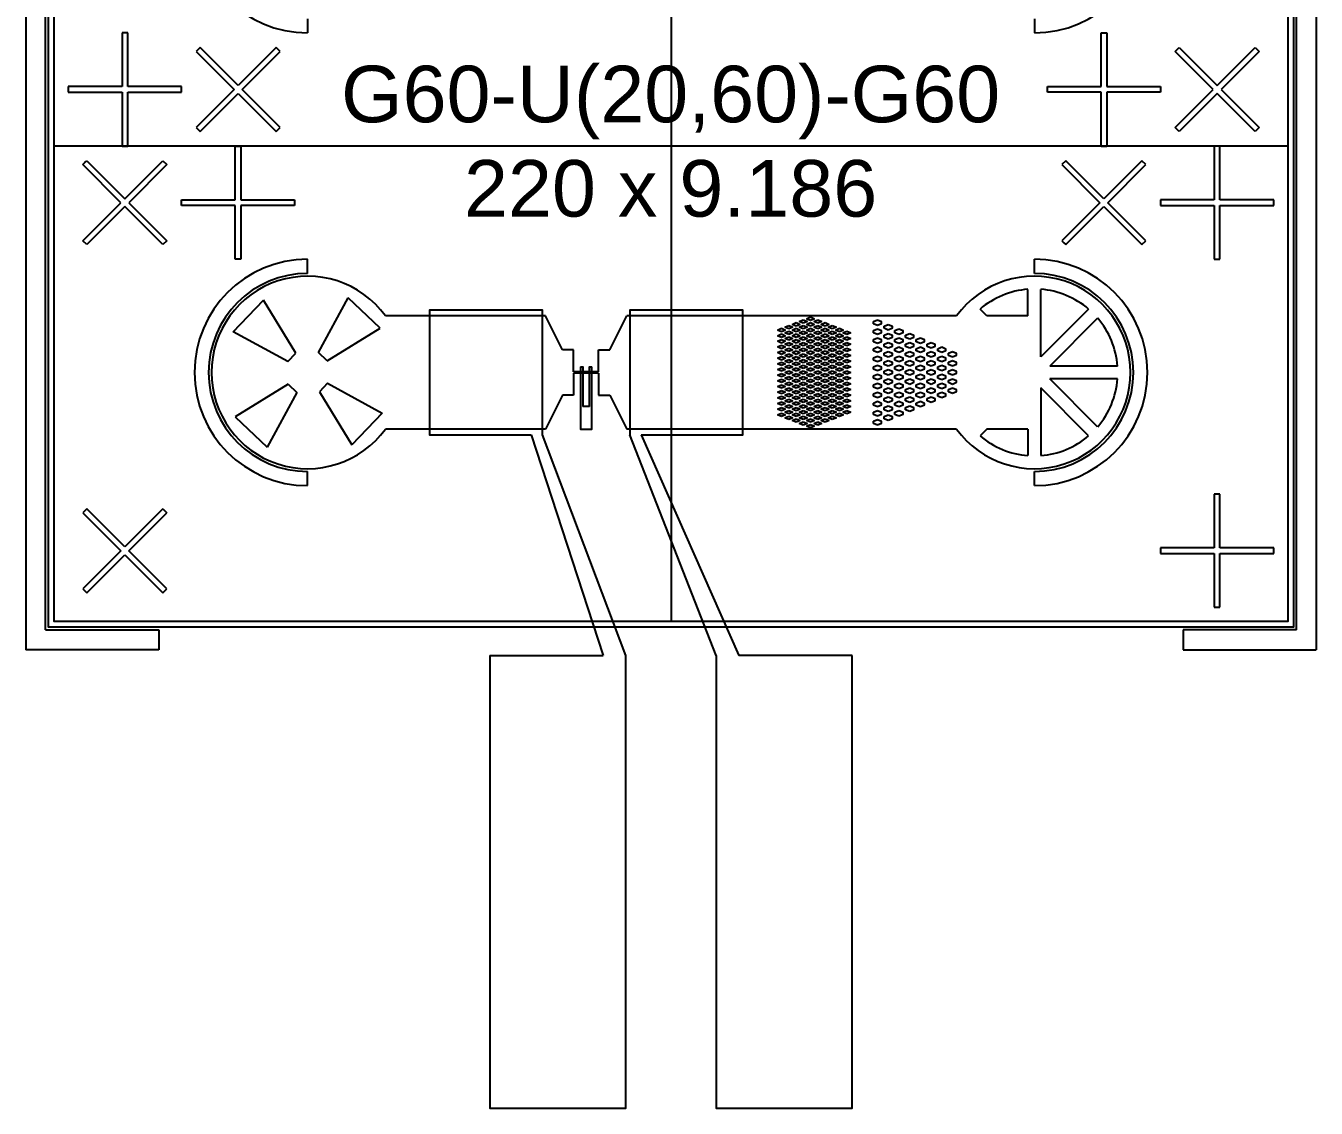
# Model space of a CAD drawing. Header units: inches. Extents: x -271009 to 5700, y -37000 to 38138.
# Drawn here: x -55700 to -44300, y -8500 to 1062 of the extents above; entities that cross this region are included whole.
import ezdxf

# ---------------------------------------------------------------- set-up
doc = ezdxf.new("R2010")
doc.units = ezdxf.units.IN
doc.header["$MEASUREMENT"] = 0
for name, color, linetype in [('Construction', 3, 'Continuous'), ('Electrodes', 4, 'Continuous'), ('PDMS', 6, 'Continuous')]:
    doc.layers.add(name, color=color, linetype=linetype)
doc.styles.get("Standard").update_dxf_attribs({"font": 'arial.ttf'})

msp = doc.modelspace()

# ---------------------------------------------------------------- linework, layer by layer
at = {"layer": 'Construction'}
for p, q in [((-50000, 4200), (-50000, -4200)), ((-44550, 0), (-55450, 0))]:
    msp.add_line(p, q, dxfattribs=at)
at = {"layer": 'Electrodes'}
for p, q in [((-55700, 4450), (-55700, -4450)), ((-44300, 4450), (-44300, -4450)), ((-55525, -4275), (-55525, 4275)), ((-44475, -4275), (-44475, 4275)), ((-53210, 1125), (-53210, 1000)), ((-46790, 1125), (-46790, 1000)), ((-54800, 1000), (-54850, 1000)), ((-54850, 1000), (-54850, 525)), ((-54800, 525), (-54800, 1000)), ((-46200, 525), (-46200, 1000)), ((-46200, 1000), (-46150, 1000)), ((-46150, 1000), (-46150, 525)), ((-54161, 871), (-54196, 836)), ((-54196, 836), (-53860, 500)), ((-53825, 535), (-54161, 871)), ((-53489, 871), (-53825, 535)), ((-53790, 500), (-53454, 836)), ((-53471, 854), (-53489, 871)), ((-53454, 836), (-53471, 854)), ((-45546, 836), (-45511, 871)), ((-45210, 500), (-45546, 836)), ((-45511, 871), (-45175, 535)), ((-45175, 535), (-44839, 871)), ((-44804, 836), (-45140, 500)), ((-44839, 871), (-44804, 836)), ((-54850, 525), (-55325, 525)), ((-55325, 525), (-55325, 475)), ((-55325, 475), (-54850, 475)), ((-54850, 475), (-54850, 0)), ((-54325, 525), (-54800, 525)), ((-54800, 0), (-54800, 475)), ((-54800, 475), (-54325, 475)), ((-54325, 475), (-54325, 525)), ((-53860, 500), (-54196, 164)), ((-54161, 129), (-53825, 465)), ((-53825, 465), (-53489, 129)), ((-53454, 164), (-53790, 500)), ((-46675, 475), (-46675, 525)), ((-46675, 525), (-46200, 525)), ((-46200, 475), (-46675, 475)), ((-46200, 0), (-46200, 475)), ((-46150, 525), (-45675, 525)), ((-45675, 475), (-46150, 475)), ((-46150, 475), (-46150, 0)), ((-45675, 525), (-45675, 475)), ((-45546, 164), (-45210, 500)), ((-45175, 465), (-45511, 129)), ((-44839, 129), (-45175, 465)), ((-45140, 500), (-44804, 164)), ((-54196, 164), (-54161, 129)), ((-53489, 129), (-53454, 164)), ((-45511, 129), (-45546, 164)), ((-44821, 146), (-44839, 129)), ((-44804, 164), (-44821, 146)), ((-54850, 0), (-54800, 0)), ((-53850, -475), (-53850, 0)), ((-53800, 0), (-53850, 0)), ((-53800, 0), (-53800, -475)), ((-46200, 0), (-46150, 0)), ((-45150, 0), (-45200, 0)), ((-45200, 0), (-45200, -475)), ((-45150, -475), (-45150, 0)), ((-55196, -164), (-55179, -146)), ((-54860, -500), (-55196, -164)), ((-55179, -146), (-55161, -129)), ((-55161, -129), (-54825, -465)), ((-54825, -465), (-54489, -129)), ((-54454, -164), (-54790, -500)), ((-54489, -129), (-54454, -164)), ((-46511, -129), (-46546, -164)), ((-46546, -164), (-46210, -500)), ((-46175, -465), (-46511, -129)), ((-45839, -129), (-46175, -465)), ((-46140, -500), (-45804, -164)), ((-45804, -164), (-45839, -129)), ((-55196, -836), (-54860, -500)), ((-54825, -535), (-55161, -871)), ((-54489, -871), (-54825, -535)), ((-54790, -500), (-54454, -836)), ((-54325, -475), (-53850, -475)), ((-54325, -525), (-54325, -475)), ((-53850, -525), (-54325, -525)), ((-53850, -1000), (-53850, -525)), ((-53800, -475), (-53325, -475)), ((-53325, -525), (-53800, -525)), ((-53800, -525), (-53800, -1000)), ((-53325, -475), (-53325, -525)), ((-46210, -500), (-46546, -836)), ((-46511, -871), (-46175, -535)), ((-46175, -535), (-45839, -871)), ((-45804, -836), (-46140, -500)), ((-45675, -475), (-45675, -525)), ((-45200, -475), (-45675, -475)), ((-45675, -525), (-45200, -525)), ((-45200, -525), (-45200, -1000)), ((-44675, -475), (-45150, -475)), ((-45150, -1000), (-45150, -525)), ((-45150, -525), (-44675, -525)), ((-44675, -525), (-44675, -475)), ((-55161, -871), (-55196, -836)), ((-54454, -836), (-54489, -871)), ((-46546, -836), (-46529, -854)), ((-46529, -854), (-46511, -871)), ((-45839, -871), (-45804, -836)), ((-53800, -1000), (-53850, -1000)), ((-53210, -1125), (-53210, -1000)), ((-46790, -1125), (-46790, -1000)), ((-45200, -1000), (-45150, -1000)), ((-51235, -2550), (-50600, -4500)), ((-50400, -4500), (-51135, -2550)), ((-49600, -4500), (-50365, -2550)), ((-50265, -2550), (-49400, -4500)), ((-53210, -3000), (-53210, -2875)), ((-46790, -3000), (-46790, -2875)), ((-45150, -3075), (-45200, -3075)), ((-45200, -3075), (-45200, -3550)), ((-45150, -3550), (-45150, -3075)), ((-55161, -3204), (-55196, -3239)), ((-55196, -3239), (-54860, -3575)), ((-54825, -3540), (-55161, -3204)), ((-54489, -3204), (-54825, -3540)), ((-54790, -3575), (-54454, -3239)), ((-54489, -3204), (-54454, -3239)), ((-54860, -3575), (-55196, -3911)), ((-55161, -3946), (-54825, -3610)), ((-54825, -3610), (-54489, -3946)), ((-54454, -3911), (-54790, -3575)), ((-45675, -3550), (-45675, -3600)), ((-45200, -3550), (-45675, -3550)), ((-45675, -3600), (-45200, -3600)), ((-45200, -3600), (-45200, -4075)), ((-44675, -3550), (-45150, -3550)), ((-45150, -4075), (-45150, -3600)), ((-45150, -3600), (-44675, -3600)), ((-44675, -3600), (-44675, -3550)), ((-55196, -3911), (-55161, -3946)), ((-54489, -3946), (-54454, -3911)), ((-45200, -4075), (-45150, -4075)), ((-55525, -4275), (-54525, -4275)), ((-54525, -4275), (-54525, -4450)), ((-44475, -4275), (-45475, -4275)), ((-45475, -4275), (-45475, -4450)), ((-54525, -4450), (-55700, -4450)), ((-51600, -4500), (-50600, -4500)), ((-48400, -4500), (-49400, -4500)), ((-45475, -4450), (-44300, -4450))]:
    msp.add_line(p, q, dxfattribs=at)
for points in [[(-51135, -2550), (-51135, -1450), (-52135, -1450), (-52135, -2550), (-51235, -2550)], [(-50265, -2550), (-49365, -2550), (-49365, -1450), (-50365, -1450), (-50365, -2550)], [(-50800, -1950), (-50780, -1950), (-50780, -2300)], [(-50800, -1950), (-50800, -2500), (-50700, -2500), (-50700, -1950)], [(-50720, -2300), (-50720, -1950), (-50700, -1950)], [(-50720, -2300), (-50780, -2300)], [(-51600, -4500), (-51600, -8500), (-50400, -8500), (-50400, -4500)], [(-49600, -4500), (-49600, -8500), (-48400, -8500), (-48400, -4500)]]:
    msp.add_lwpolyline(points, dxfattribs=at)
for centre, radius, start, end in [((-53210, 2000), 1000, 90, 270), ((-46790, 2000), 1000, 270, 90), ((-53210, -2000), 1000, 90, 270), ((-46790, -2000), 1000, 270, 90), ((-53210, -2000), 875, 90, 270), ((-46790, -2000), 875, 270, 90)]:
    msp.add_arc(centre, radius, start, end, dxfattribs=at)
at = {"layer": 'PDMS'}
for p, q in [((-54800, 1000), (-54850, 1000)), ((-54850, 1000), (-54850, 525)), ((-54800, 525), (-54800, 1000)), ((-46200, 525), (-46200, 1000)), ((-46200, 1000), (-46150, 1000)), ((-46150, 1000), (-46150, 525)), ((-54161, 871), (-54196, 836)), ((-54196, 836), (-53860, 500)), ((-53825, 535), (-54161, 871)), ((-53489, 871), (-53825, 535)), ((-53790, 500), (-53454, 836)), ((-53471, 854), (-53489, 871)), ((-53454, 836), (-53471, 854)), ((-45546, 836), (-45511, 871)), ((-45210, 500), (-45546, 836)), ((-45511, 871), (-45175, 535)), ((-45175, 535), (-44839, 871)), ((-44804, 836), (-45140, 500)), ((-44839, 871), (-44804, 836)), ((-54850, 525), (-55325, 525)), ((-55325, 525), (-55325, 475)), ((-55325, 475), (-54850, 475)), ((-54850, 475), (-54850, 0)), ((-54325, 525), (-54800, 525)), ((-54800, 0), (-54800, 475)), ((-54800, 475), (-54325, 475)), ((-54325, 500), (-54325, 525)), ((-54325, 475), (-54325, 500)), ((-53860, 500), (-54196, 164)), ((-54161, 129), (-53825, 465)), ((-53825, 465), (-53489, 129)), ((-53454, 164), (-53790, 500)), ((-46675, 475), (-46675, 525)), ((-46675, 525), (-46200, 525)), ((-46200, 475), (-46675, 475)), ((-46200, 0), (-46200, 475)), ((-46150, 525), (-45675, 525)), ((-45675, 475), (-46150, 475)), ((-46150, 475), (-46150, 0)), ((-45675, 525), (-45675, 500)), ((-45675, 500), (-45675, 475)), ((-45546, 164), (-45210, 500)), ((-45175, 465), (-45511, 129)), ((-44839, 129), (-45175, 465)), ((-45140, 500), (-44804, 164)), ((-54196, 164), (-54161, 129)), ((-53489, 129), (-53454, 164)), ((-45511, 129), (-45546, 164)), ((-44821, 146), (-44839, 129)), ((-44804, 164), (-44821, 146)), ((-54850, 0), (-54800, 0)), ((-53850, -475), (-53850, 0)), ((-53850, 0), (-53800, 0)), ((-53800, 0), (-53800, -475)), ((-46150, 0), (-46200, 0)), ((-45150, 0), (-45200, 0)), ((-45200, 0), (-45200, -475)), ((-45150, -475), (-45150, 0)), ((-55196, -164), (-55179, -146)), ((-54860, -500), (-55196, -164)), ((-55179, -146), (-55161, -129)), ((-55161, -129), (-54825, -465)), ((-54825, -465), (-54489, -129)), ((-54454, -164), (-54790, -500)), ((-54489, -129), (-54454, -164)), ((-46511, -129), (-46546, -164)), ((-46546, -164), (-46210, -500)), ((-46175, -465), (-46511, -129)), ((-45839, -129), (-46175, -465)), ((-46140, -500), (-45804, -164)), ((-45804, -164), (-45839, -129)), ((-55196, -836), (-54860, -500)), ((-54825, -535), (-55161, -871)), ((-54489, -871), (-54825, -535)), ((-54790, -500), (-54454, -836)), ((-54325, -500), (-54325, -475)), ((-54325, -475), (-53850, -475)), ((-54325, -525), (-54325, -500)), ((-53850, -525), (-54325, -525)), ((-53850, -1000), (-53850, -525)), ((-53800, -475), (-53325, -475)), ((-53325, -525), (-53800, -525)), ((-53800, -525), (-53800, -1000)), ((-53325, -475), (-53325, -525)), ((-46210, -500), (-46546, -836)), ((-46511, -871), (-46175, -535)), ((-46175, -535), (-45839, -871)), ((-45804, -836), (-46140, -500)), ((-45200, -475), (-45675, -475)), ((-45675, -475), (-45675, -500)), ((-45675, -500), (-45675, -525)), ((-45675, -525), (-45200, -525)), ((-45200, -525), (-45200, -1000)), ((-44675, -475), (-45150, -475)), ((-45150, -1000), (-45150, -525)), ((-45150, -525), (-44675, -525)), ((-44675, -525), (-44675, -475)), ((-55161, -871), (-55196, -836)), ((-54454, -836), (-54489, -871)), ((-46546, -836), (-46529, -854)), ((-46529, -854), (-46511, -871)), ((-45839, -871), (-45804, -836)), ((-53800, -1000), (-53850, -1000)), ((-45200, -1000), (-45150, -1000)), ((-53869, -1641), (-53601, -1360)), ((-53314, -1829), (-53601, -1360)), ((-53114, -1824), (-52851, -1341)), ((-52570, -1609), (-52851, -1341)), ((-46847, -1500), (-46847, -1266)), ((-46733, -1863), (-46733, -1266)), ((-47210, -1500), (-47269, -1441)), ((-46311, -1441), (-46733, -1863)), ((-51110, -1500), (-52523, -1500)), ((-50960, -1800), (-51110, -1500)), ((-50540, -1800), (-50390, -1500)), ((-47477, -1500), (-50390, -1500)), ((-48995, -1600), (-48959, -1585)), ((-48959, -1585), (-48923, -1600)), ((-48931, -1575), (-48895, -1560)), ((-48895, -1590), (-48931, -1575)), ((-48895, -1560), (-48859, -1575)), ((-48859, -1575), (-48895, -1590)), ((-48867, -1550), (-48831, -1535)), ((-48831, -1565), (-48867, -1550)), ((-48867, -1600), (-48831, -1585)), ((-48831, -1535), (-48795, -1550)), ((-48795, -1550), (-48831, -1565)), ((-48831, -1585), (-48795, -1600)), ((-48803, -1525), (-48767, -1510)), ((-48767, -1540), (-48803, -1525)), ((-48803, -1575), (-48767, -1560)), ((-48767, -1590), (-48803, -1575)), ((-48767, -1510), (-48731, -1525)), ((-48731, -1525), (-48767, -1540)), ((-48767, -1560), (-48731, -1575)), ((-48731, -1575), (-48767, -1590)), ((-48739, -1550), (-48703, -1535)), ((-48703, -1565), (-48739, -1550)), ((-48739, -1600), (-48703, -1585)), ((-48703, -1535), (-48667, -1550)), ((-48667, -1550), (-48703, -1565)), ((-48703, -1585), (-48667, -1600)), ((-48675, -1575), (-48639, -1560)), ((-48639, -1590), (-48675, -1575)), ((-48639, -1560), (-48603, -1575)), ((-48603, -1575), (-48639, -1590)), ((-48611, -1600), (-48575, -1585)), ((-48575, -1585), (-48539, -1600)), ((-48211, -1550), (-48175, -1535)), ((-48211, -1570), (-48211, -1550)), ((-48175, -1585), (-48211, -1570)), ((-48175, -1535), (-48139, -1550)), ((-48139, -1570), (-48175, -1585)), ((-48139, -1570), (-48139, -1550)), ((-48116, -1590), (-48080, -1575)), ((-48116, -1610), (-48116, -1590)), ((-48080, -1575), (-48044, -1590)), ((-48044, -1610), (-48044, -1590)), ((-46847, -1500), (-47210, -1500)), ((-46231, -1521), (-46653, -1943)), ((-53386, -1904), (-53869, -1641)), ((-53039, -1896), (-52570, -1609)), ((-49059, -1625), (-49023, -1610)), ((-49023, -1640), (-49059, -1625)), ((-49059, -1675), (-49023, -1660)), ((-49023, -1690), (-49059, -1675)), ((-49059, -1725), (-49023, -1710)), ((-49023, -1610), (-48987, -1625)), ((-48987, -1625), (-49023, -1640)), ((-49023, -1660), (-48987, -1675)), ((-48987, -1675), (-49023, -1690)), ((-49023, -1710), (-48987, -1725)), ((-48959, -1615), (-48995, -1600)), ((-48995, -1650), (-48959, -1635)), ((-48959, -1665), (-48995, -1650)), ((-48995, -1700), (-48959, -1685)), ((-48959, -1715), (-48995, -1700)), ((-48923, -1600), (-48959, -1615)), ((-48959, -1635), (-48923, -1650)), ((-48923, -1650), (-48959, -1665)), ((-48959, -1685), (-48923, -1700)), ((-48923, -1700), (-48959, -1715)), ((-48931, -1625), (-48895, -1610)), ((-48895, -1640), (-48931, -1625)), ((-48931, -1675), (-48895, -1660)), ((-48895, -1690), (-48931, -1675)), ((-48931, -1725), (-48895, -1710)), ((-48895, -1610), (-48859, -1625)), ((-48859, -1625), (-48895, -1640)), ((-48895, -1660), (-48859, -1675)), ((-48859, -1675), (-48895, -1690)), ((-48895, -1710), (-48859, -1725)), ((-48831, -1615), (-48867, -1600)), ((-48867, -1650), (-48831, -1635)), ((-48831, -1665), (-48867, -1650)), ((-48867, -1700), (-48831, -1685)), ((-48831, -1715), (-48867, -1700)), ((-48795, -1600), (-48831, -1615)), ((-48831, -1635), (-48795, -1650)), ((-48795, -1650), (-48831, -1665)), ((-48831, -1685), (-48795, -1700)), ((-48795, -1700), (-48831, -1715)), ((-48803, -1625), (-48767, -1610)), ((-48767, -1640), (-48803, -1625)), ((-48803, -1675), (-48767, -1660)), ((-48767, -1690), (-48803, -1675)), ((-48803, -1725), (-48767, -1710)), ((-48767, -1610), (-48731, -1625)), ((-48731, -1625), (-48767, -1640)), ((-48767, -1660), (-48731, -1675)), ((-48731, -1675), (-48767, -1690)), ((-48767, -1710), (-48731, -1725)), ((-48703, -1615), (-48739, -1600)), ((-48739, -1650), (-48703, -1635)), ((-48703, -1665), (-48739, -1650)), ((-48739, -1700), (-48703, -1685)), ((-48703, -1715), (-48739, -1700)), ((-48667, -1600), (-48703, -1615)), ((-48703, -1635), (-48667, -1650)), ((-48667, -1650), (-48703, -1665)), ((-48703, -1685), (-48667, -1700)), ((-48667, -1700), (-48703, -1715)), ((-48675, -1625), (-48639, -1610)), ((-48639, -1640), (-48675, -1625)), ((-48675, -1675), (-48639, -1660)), ((-48639, -1690), (-48675, -1675)), ((-48675, -1725), (-48639, -1710)), ((-48639, -1610), (-48603, -1625)), ((-48603, -1625), (-48639, -1640)), ((-48639, -1660), (-48603, -1675)), ((-48603, -1675), (-48639, -1690)), ((-48639, -1710), (-48603, -1725)), ((-48575, -1615), (-48611, -1600)), ((-48611, -1650), (-48575, -1635)), ((-48575, -1665), (-48611, -1650)), ((-48611, -1700), (-48575, -1685)), ((-48575, -1715), (-48611, -1700)), ((-48539, -1600), (-48575, -1615)), ((-48575, -1635), (-48539, -1650)), ((-48539, -1650), (-48575, -1665)), ((-48575, -1685), (-48539, -1700)), ((-48539, -1700), (-48575, -1715)), ((-48547, -1625), (-48511, -1610)), ((-48511, -1640), (-48547, -1625)), ((-48547, -1675), (-48511, -1660)), ((-48511, -1690), (-48547, -1675)), ((-48547, -1725), (-48511, -1710)), ((-48511, -1610), (-48475, -1625)), ((-48475, -1625), (-48511, -1640)), ((-48511, -1660), (-48475, -1675)), ((-48475, -1675), (-48511, -1690)), ((-48511, -1710), (-48475, -1725)), ((-48483, -1650), (-48447, -1635)), ((-48447, -1665), (-48483, -1650)), ((-48483, -1700), (-48447, -1685)), ((-48447, -1715), (-48483, -1700)), ((-48447, -1635), (-48411, -1650)), ((-48411, -1650), (-48447, -1665)), ((-48447, -1685), (-48411, -1700)), ((-48411, -1700), (-48447, -1715)), ((-48211, -1630), (-48175, -1615)), ((-48211, -1650), (-48211, -1630)), ((-48175, -1665), (-48211, -1650)), ((-48211, -1710), (-48175, -1695)), ((-48211, -1730), (-48211, -1710)), ((-48175, -1615), (-48139, -1630)), ((-48139, -1650), (-48175, -1665)), ((-48175, -1695), (-48139, -1710)), ((-48139, -1650), (-48139, -1630)), ((-48139, -1730), (-48139, -1710)), ((-48080, -1625), (-48116, -1610)), ((-48116, -1670), (-48080, -1655)), ((-48116, -1690), (-48116, -1670)), ((-48080, -1705), (-48116, -1690)), ((-48044, -1610), (-48080, -1625)), ((-48080, -1655), (-48044, -1670)), ((-48044, -1690), (-48080, -1705)), ((-48044, -1690), (-48044, -1670)), ((-48022, -1630), (-47986, -1615)), ((-48022, -1650), (-48022, -1630)), ((-47986, -1665), (-48022, -1650)), ((-48022, -1710), (-47986, -1695)), ((-48022, -1730), (-48022, -1710)), ((-47986, -1615), (-47950, -1630)), ((-47950, -1650), (-47986, -1665)), ((-47986, -1695), (-47950, -1710)), ((-47950, -1650), (-47950, -1630)), ((-47950, -1730), (-47950, -1710)), ((-47927, -1670), (-47891, -1655)), ((-47927, -1690), (-47927, -1670)), ((-47891, -1705), (-47927, -1690)), ((-47891, -1655), (-47855, -1670)), ((-47855, -1690), (-47891, -1705)), ((-47855, -1690), (-47855, -1670)), ((-47833, -1710), (-47797, -1695)), ((-47833, -1730), (-47833, -1710)), ((-47797, -1695), (-47761, -1710)), ((-47761, -1730), (-47761, -1710)), ((-50860, -1800), (-50960, -1800)), ((-50860, -1995), (-50860, -1800)), ((-50640, -1995), (-50640, -1800)), ((-50640, -1800), (-50540, -1800)), ((-49023, -1740), (-49059, -1725)), ((-49059, -1775), (-49023, -1760)), ((-49023, -1790), (-49059, -1775)), ((-49059, -1825), (-49023, -1810)), ((-48987, -1725), (-49023, -1740)), ((-49023, -1760), (-48987, -1775)), ((-48987, -1775), (-49023, -1790)), ((-49023, -1810), (-48987, -1825)), ((-48995, -1750), (-48959, -1735)), ((-48959, -1765), (-48995, -1750)), ((-48995, -1800), (-48959, -1785)), ((-48959, -1815), (-48995, -1800)), ((-48959, -1735), (-48923, -1750)), ((-48923, -1750), (-48959, -1765)), ((-48959, -1785), (-48923, -1800)), ((-48923, -1800), (-48959, -1815)), ((-48895, -1740), (-48931, -1725)), ((-48931, -1775), (-48895, -1760)), ((-48895, -1790), (-48931, -1775)), ((-48931, -1825), (-48895, -1810)), ((-48859, -1725), (-48895, -1740)), ((-48895, -1760), (-48859, -1775)), ((-48859, -1775), (-48895, -1790)), ((-48895, -1810), (-48859, -1825)), ((-48867, -1750), (-48831, -1735)), ((-48831, -1765), (-48867, -1750)), ((-48867, -1800), (-48831, -1785)), ((-48831, -1815), (-48867, -1800)), ((-48831, -1735), (-48795, -1750)), ((-48795, -1750), (-48831, -1765)), ((-48831, -1785), (-48795, -1800)), ((-48795, -1800), (-48831, -1815)), ((-48767, -1740), (-48803, -1725)), ((-48803, -1775), (-48767, -1760)), ((-48767, -1790), (-48803, -1775)), ((-48803, -1825), (-48767, -1810)), ((-48731, -1725), (-48767, -1740)), ((-48767, -1760), (-48731, -1775)), ((-48731, -1775), (-48767, -1790)), ((-48767, -1810), (-48731, -1825)), ((-48739, -1750), (-48703, -1735)), ((-48703, -1765), (-48739, -1750)), ((-48739, -1800), (-48703, -1785)), ((-48703, -1815), (-48739, -1800)), ((-48703, -1735), (-48667, -1750)), ((-48667, -1750), (-48703, -1765)), ((-48703, -1785), (-48667, -1800)), ((-48667, -1800), (-48703, -1815)), ((-48639, -1740), (-48675, -1725)), ((-48675, -1775), (-48639, -1760)), ((-48639, -1790), (-48675, -1775)), ((-48675, -1825), (-48639, -1810)), ((-48603, -1725), (-48639, -1740)), ((-48639, -1760), (-48603, -1775)), ((-48603, -1775), (-48639, -1790)), ((-48639, -1810), (-48603, -1825)), ((-48611, -1750), (-48575, -1735)), ((-48575, -1765), (-48611, -1750)), ((-48611, -1800), (-48575, -1785)), ((-48575, -1815), (-48611, -1800)), ((-48575, -1735), (-48539, -1750)), ((-48539, -1750), (-48575, -1765)), ((-48575, -1785), (-48539, -1800)), ((-48539, -1800), (-48575, -1815)), ((-48511, -1740), (-48547, -1725)), ((-48547, -1775), (-48511, -1760)), ((-48511, -1790), (-48547, -1775)), ((-48547, -1825), (-48511, -1810)), ((-48475, -1725), (-48511, -1740)), ((-48511, -1760), (-48475, -1775)), ((-48475, -1775), (-48511, -1790)), ((-48511, -1810), (-48475, -1825)), ((-48483, -1750), (-48447, -1735)), ((-48447, -1765), (-48483, -1750)), ((-48483, -1800), (-48447, -1785)), ((-48447, -1815), (-48483, -1800)), ((-48447, -1735), (-48411, -1750)), ((-48411, -1750), (-48447, -1765)), ((-48447, -1785), (-48411, -1800)), ((-48411, -1800), (-48447, -1815)), ((-48175, -1745), (-48211, -1730)), ((-48211, -1790), (-48175, -1775)), ((-48211, -1810), (-48211, -1790)), ((-48175, -1825), (-48211, -1810)), ((-48139, -1730), (-48175, -1745)), ((-48175, -1775), (-48139, -1790)), ((-48139, -1810), (-48175, -1825)), ((-48139, -1810), (-48139, -1790)), ((-48116, -1750), (-48080, -1735)), ((-48116, -1770), (-48116, -1750)), ((-48080, -1785), (-48116, -1770)), ((-48116, -1830), (-48080, -1815)), ((-48080, -1735), (-48044, -1750)), ((-48044, -1770), (-48080, -1785)), ((-48080, -1815), (-48044, -1830)), ((-48044, -1770), (-48044, -1750)), ((-47986, -1745), (-48022, -1730)), ((-48022, -1790), (-47986, -1775)), ((-48022, -1810), (-48022, -1790)), ((-47986, -1825), (-48022, -1810)), ((-47950, -1730), (-47986, -1745)), ((-47986, -1775), (-47950, -1790)), ((-47950, -1810), (-47986, -1825)), ((-47950, -1810), (-47950, -1790)), ((-47927, -1750), (-47891, -1735)), ((-47927, -1770), (-47927, -1750)), ((-47891, -1785), (-47927, -1770)), ((-47927, -1830), (-47891, -1815)), ((-47891, -1735), (-47855, -1750)), ((-47855, -1770), (-47891, -1785)), ((-47891, -1815), (-47855, -1830)), ((-47855, -1770), (-47855, -1750)), ((-47797, -1745), (-47833, -1730)), ((-47833, -1790), (-47797, -1775)), ((-47833, -1810), (-47833, -1790)), ((-47797, -1825), (-47833, -1810)), ((-47761, -1730), (-47797, -1745)), ((-47797, -1775), (-47761, -1790)), ((-47761, -1810), (-47797, -1825)), ((-47761, -1810), (-47761, -1790)), ((-47738, -1750), (-47702, -1735)), ((-47738, -1770), (-47738, -1750)), ((-47702, -1785), (-47738, -1770)), ((-47738, -1830), (-47702, -1815)), ((-47702, -1735), (-47666, -1750)), ((-47666, -1770), (-47702, -1785)), ((-47702, -1815), (-47666, -1830)), ((-47666, -1770), (-47666, -1750)), ((-47644, -1790), (-47608, -1775)), ((-47644, -1810), (-47644, -1790)), ((-47608, -1825), (-47644, -1810)), ((-47608, -1775), (-47572, -1790)), ((-47572, -1810), (-47608, -1825)), ((-47572, -1810), (-47572, -1790)), ((-47549, -1830), (-47513, -1815)), ((-47513, -1815), (-47477, -1830)), ((-53386, -1904), (-53314, -1829)), ((-53039, -1896), (-53114, -1824)), ((-49023, -1840), (-49059, -1825)), ((-49059, -1875), (-49023, -1860)), ((-49023, -1890), (-49059, -1875)), ((-49059, -1925), (-49023, -1910)), ((-49023, -1940), (-49059, -1925)), ((-48987, -1825), (-49023, -1840)), ((-49023, -1860), (-48987, -1875)), ((-48987, -1875), (-49023, -1890)), ((-49023, -1910), (-48987, -1925)), ((-48987, -1925), (-49023, -1940)), ((-48995, -1850), (-48959, -1835)), ((-48959, -1865), (-48995, -1850)), ((-48995, -1900), (-48959, -1885)), ((-48959, -1915), (-48995, -1900)), ((-48995, -1950), (-48959, -1935)), ((-48959, -1835), (-48923, -1850)), ((-48923, -1850), (-48959, -1865)), ((-48959, -1885), (-48923, -1900)), ((-48923, -1900), (-48959, -1915)), ((-48959, -1935), (-48923, -1950)), ((-48895, -1840), (-48931, -1825)), ((-48931, -1875), (-48895, -1860)), ((-48895, -1890), (-48931, -1875)), ((-48931, -1925), (-48895, -1910)), ((-48895, -1940), (-48931, -1925)), ((-48859, -1825), (-48895, -1840)), ((-48895, -1860), (-48859, -1875)), ((-48859, -1875), (-48895, -1890)), ((-48895, -1910), (-48859, -1925)), ((-48859, -1925), (-48895, -1940)), ((-48867, -1850), (-48831, -1835)), ((-48831, -1865), (-48867, -1850)), ((-48867, -1900), (-48831, -1885)), ((-48831, -1915), (-48867, -1900)), ((-48867, -1950), (-48831, -1935)), ((-48831, -1835), (-48795, -1850)), ((-48795, -1850), (-48831, -1865)), ((-48831, -1885), (-48795, -1900)), ((-48795, -1900), (-48831, -1915)), ((-48831, -1935), (-48795, -1950)), ((-48767, -1840), (-48803, -1825)), ((-48803, -1875), (-48767, -1860)), ((-48767, -1890), (-48803, -1875)), ((-48803, -1925), (-48767, -1910)), ((-48767, -1940), (-48803, -1925)), ((-48731, -1825), (-48767, -1840)), ((-48767, -1860), (-48731, -1875)), ((-48731, -1875), (-48767, -1890)), ((-48767, -1910), (-48731, -1925)), ((-48731, -1925), (-48767, -1940)), ((-48739, -1850), (-48703, -1835)), ((-48703, -1865), (-48739, -1850)), ((-48739, -1900), (-48703, -1885)), ((-48703, -1915), (-48739, -1900)), ((-48739, -1950), (-48703, -1935)), ((-48703, -1835), (-48667, -1850)), ((-48667, -1850), (-48703, -1865)), ((-48703, -1885), (-48667, -1900)), ((-48667, -1900), (-48703, -1915)), ((-48703, -1935), (-48667, -1950)), ((-48639, -1840), (-48675, -1825)), ((-48675, -1875), (-48639, -1860)), ((-48639, -1890), (-48675, -1875)), ((-48675, -1925), (-48639, -1910)), ((-48639, -1940), (-48675, -1925)), ((-48603, -1825), (-48639, -1840)), ((-48639, -1860), (-48603, -1875)), ((-48603, -1875), (-48639, -1890)), ((-48639, -1910), (-48603, -1925)), ((-48603, -1925), (-48639, -1940)), ((-48611, -1850), (-48575, -1835)), ((-48575, -1865), (-48611, -1850)), ((-48611, -1900), (-48575, -1885)), ((-48575, -1915), (-48611, -1900)), ((-48611, -1950), (-48575, -1935)), ((-48575, -1835), (-48539, -1850)), ((-48539, -1850), (-48575, -1865)), ((-48575, -1885), (-48539, -1900)), ((-48539, -1900), (-48575, -1915)), ((-48575, -1935), (-48539, -1950)), ((-48511, -1840), (-48547, -1825)), ((-48547, -1875), (-48511, -1860)), ((-48511, -1890), (-48547, -1875)), ((-48547, -1925), (-48511, -1910)), ((-48511, -1940), (-48547, -1925)), ((-48475, -1825), (-48511, -1840)), ((-48511, -1860), (-48475, -1875)), ((-48475, -1875), (-48511, -1890)), ((-48511, -1910), (-48475, -1925)), ((-48475, -1925), (-48511, -1940)), ((-48483, -1850), (-48447, -1835)), ((-48447, -1865), (-48483, -1850)), ((-48483, -1900), (-48447, -1885)), ((-48447, -1915), (-48483, -1900)), ((-48483, -1950), (-48447, -1935)), ((-48447, -1835), (-48411, -1850)), ((-48411, -1850), (-48447, -1865)), ((-48447, -1885), (-48411, -1900)), ((-48411, -1900), (-48447, -1915)), ((-48447, -1935), (-48411, -1950)), ((-48211, -1870), (-48175, -1855)), ((-48211, -1890), (-48211, -1870)), ((-48175, -1905), (-48211, -1890)), ((-48211, -1950), (-48175, -1935)), ((-48175, -1855), (-48139, -1870)), ((-48139, -1890), (-48175, -1905)), ((-48175, -1935), (-48139, -1950)), ((-48139, -1890), (-48139, -1870)), ((-48116, -1850), (-48116, -1830)), ((-48080, -1865), (-48116, -1850)), ((-48116, -1910), (-48080, -1895)), ((-48116, -1930), (-48116, -1910)), ((-48080, -1945), (-48116, -1930)), ((-48044, -1850), (-48080, -1865)), ((-48080, -1895), (-48044, -1910)), ((-48044, -1930), (-48080, -1945)), ((-48044, -1850), (-48044, -1830)), ((-48044, -1930), (-48044, -1910)), ((-48022, -1870), (-47986, -1855)), ((-48022, -1890), (-48022, -1870)), ((-47986, -1905), (-48022, -1890)), ((-48022, -1950), (-47986, -1935)), ((-47986, -1855), (-47950, -1870)), ((-47950, -1890), (-47986, -1905)), ((-47986, -1935), (-47950, -1950)), ((-47950, -1890), (-47950, -1870)), ((-47927, -1850), (-47927, -1830)), ((-47891, -1865), (-47927, -1850)), ((-47927, -1910), (-47891, -1895)), ((-47927, -1930), (-47927, -1910)), ((-47891, -1945), (-47927, -1930)), ((-47855, -1850), (-47891, -1865)), ((-47891, -1895), (-47855, -1910)), ((-47855, -1930), (-47891, -1945)), ((-47855, -1850), (-47855, -1830)), ((-47855, -1930), (-47855, -1910)), ((-47833, -1870), (-47797, -1855)), ((-47833, -1890), (-47833, -1870)), ((-47797, -1905), (-47833, -1890)), ((-47833, -1950), (-47797, -1935)), ((-47797, -1855), (-47761, -1870)), ((-47761, -1890), (-47797, -1905)), ((-47797, -1935), (-47761, -1950)), ((-47761, -1890), (-47761, -1870)), ((-47738, -1850), (-47738, -1830)), ((-47702, -1865), (-47738, -1850)), ((-47738, -1910), (-47702, -1895)), ((-47738, -1930), (-47738, -1910)), ((-47702, -1945), (-47738, -1930)), ((-47666, -1850), (-47702, -1865)), ((-47702, -1895), (-47666, -1910)), ((-47666, -1930), (-47702, -1945)), ((-47666, -1850), (-47666, -1830)), ((-47666, -1930), (-47666, -1910)), ((-47644, -1870), (-47608, -1855)), ((-47644, -1890), (-47644, -1870)), ((-47608, -1905), (-47644, -1890)), ((-47644, -1950), (-47608, -1935)), ((-47608, -1855), (-47572, -1870)), ((-47572, -1890), (-47608, -1905)), ((-47608, -1935), (-47572, -1950)), ((-47572, -1890), (-47572, -1870)), ((-47549, -1850), (-47549, -1830)), ((-47513, -1865), (-47549, -1850)), ((-47549, -1910), (-47513, -1895)), ((-47549, -1930), (-47549, -1910)), ((-47513, -1945), (-47549, -1930)), ((-47477, -1850), (-47513, -1865)), ((-47513, -1895), (-47477, -1910)), ((-47477, -1930), (-47513, -1945)), ((-47477, -1850), (-47477, -1830)), ((-47477, -1930), (-47477, -1910)), ((-50640, -1995), (-50860, -1995)), ((-50640, -2005), (-50860, -2005)), ((-50860, -2005), (-50860, -2200)), ((-50640, -2005), (-50640, -2200)), ((-49059, -1975), (-49023, -1960)), ((-49023, -1990), (-49059, -1975)), ((-49059, -2025), (-49023, -2010)), ((-49023, -2040), (-49059, -2025)), ((-49023, -1960), (-48987, -1975)), ((-48987, -1975), (-49023, -1990)), ((-49023, -2010), (-48987, -2025)), ((-48987, -2025), (-49023, -2040)), ((-48959, -1965), (-48995, -1950)), ((-48995, -2000), (-48959, -1985)), ((-48959, -2015), (-48995, -2000)), ((-48995, -2050), (-48959, -2035)), ((-48959, -2065), (-48995, -2050)), ((-48923, -1950), (-48959, -1965)), ((-48959, -1985), (-48923, -2000)), ((-48923, -2000), (-48959, -2015)), ((-48959, -2035), (-48923, -2050)), ((-48923, -2050), (-48959, -2065)), ((-48931, -1975), (-48895, -1960)), ((-48895, -1990), (-48931, -1975)), ((-48931, -2025), (-48895, -2010)), ((-48895, -2040), (-48931, -2025)), ((-48895, -1960), (-48859, -1975)), ((-48859, -1975), (-48895, -1990)), ((-48895, -2010), (-48859, -2025)), ((-48859, -2025), (-48895, -2040)), ((-48831, -1965), (-48867, -1950)), ((-48867, -2000), (-48831, -1985)), ((-48831, -2015), (-48867, -2000)), ((-48867, -2050), (-48831, -2035)), ((-48831, -2065), (-48867, -2050)), ((-48795, -1950), (-48831, -1965)), ((-48831, -1985), (-48795, -2000)), ((-48795, -2000), (-48831, -2015)), ((-48831, -2035), (-48795, -2050)), ((-48795, -2050), (-48831, -2065)), ((-48803, -1975), (-48767, -1960)), ((-48767, -1990), (-48803, -1975)), ((-48803, -2025), (-48767, -2010)), ((-48767, -2040), (-48803, -2025)), ((-48767, -1960), (-48731, -1975)), ((-48731, -1975), (-48767, -1990)), ((-48767, -2010), (-48731, -2025)), ((-48731, -2025), (-48767, -2040)), ((-48703, -1965), (-48739, -1950)), ((-48739, -2000), (-48703, -1985)), ((-48703, -2015), (-48739, -2000)), ((-48739, -2050), (-48703, -2035)), ((-48703, -2065), (-48739, -2050)), ((-48667, -1950), (-48703, -1965)), ((-48703, -1985), (-48667, -2000)), ((-48667, -2000), (-48703, -2015)), ((-48703, -2035), (-48667, -2050)), ((-48667, -2050), (-48703, -2065)), ((-48675, -1975), (-48639, -1960)), ((-48639, -1990), (-48675, -1975)), ((-48675, -2025), (-48639, -2010)), ((-48639, -2040), (-48675, -2025)), ((-48639, -1960), (-48603, -1975)), ((-48603, -1975), (-48639, -1990)), ((-48639, -2010), (-48603, -2025)), ((-48603, -2025), (-48639, -2040)), ((-48575, -1965), (-48611, -1950)), ((-48611, -2000), (-48575, -1985)), ((-48575, -2015), (-48611, -2000)), ((-48611, -2050), (-48575, -2035)), ((-48575, -2065), (-48611, -2050)), ((-48539, -1950), (-48575, -1965)), ((-48575, -1985), (-48539, -2000)), ((-48539, -2000), (-48575, -2015)), ((-48575, -2035), (-48539, -2050)), ((-48539, -2050), (-48575, -2065)), ((-48547, -1975), (-48511, -1960)), ((-48511, -1990), (-48547, -1975)), ((-48547, -2025), (-48511, -2010)), ((-48511, -2040), (-48547, -2025)), ((-48511, -1960), (-48475, -1975)), ((-48475, -1975), (-48511, -1990)), ((-48511, -2010), (-48475, -2025)), ((-48475, -2025), (-48511, -2040)), ((-48447, -1965), (-48483, -1950)), ((-48483, -2000), (-48447, -1985)), ((-48447, -2015), (-48483, -2000)), ((-48483, -2050), (-48447, -2035)), ((-48447, -2065), (-48483, -2050)), ((-48411, -1950), (-48447, -1965)), ((-48447, -1985), (-48411, -2000)), ((-48411, -2000), (-48447, -2015)), ((-48447, -2035), (-48411, -2050)), ((-48411, -2050), (-48447, -2065)), ((-48211, -1970), (-48211, -1950)), ((-48175, -1985), (-48211, -1970)), ((-48211, -2030), (-48175, -2015)), ((-48211, -2050), (-48211, -2030)), ((-48175, -2065), (-48211, -2050)), ((-48139, -1970), (-48175, -1985)), ((-48175, -2015), (-48139, -2030)), ((-48139, -2050), (-48175, -2065)), ((-48139, -1970), (-48139, -1950)), ((-48139, -2050), (-48139, -2030)), ((-48116, -1990), (-48080, -1975)), ((-48116, -2010), (-48116, -1990)), ((-48080, -2025), (-48116, -2010)), ((-48080, -1975), (-48044, -1990)), ((-48044, -2010), (-48080, -2025)), ((-48044, -2010), (-48044, -1990)), ((-48022, -1970), (-48022, -1950)), ((-47986, -1985), (-48022, -1970)), ((-48022, -2030), (-47986, -2015)), ((-48022, -2050), (-48022, -2030)), ((-47986, -2065), (-48022, -2050)), ((-47950, -1970), (-47986, -1985)), ((-47986, -2015), (-47950, -2030)), ((-47950, -2050), (-47986, -2065)), ((-47950, -1970), (-47950, -1950)), ((-47950, -2050), (-47950, -2030)), ((-47927, -1990), (-47891, -1975)), ((-47927, -2010), (-47927, -1990)), ((-47891, -2025), (-47927, -2010)), ((-47891, -1975), (-47855, -1990)), ((-47855, -2010), (-47891, -2025)), ((-47855, -2010), (-47855, -1990)), ((-47833, -1970), (-47833, -1950)), ((-47797, -1985), (-47833, -1970)), ((-47833, -2030), (-47797, -2015)), ((-47833, -2050), (-47833, -2030)), ((-47797, -2065), (-47833, -2050)), ((-47761, -1970), (-47797, -1985)), ((-47797, -2015), (-47761, -2030)), ((-47761, -2050), (-47797, -2065)), ((-47761, -1970), (-47761, -1950)), ((-47761, -2050), (-47761, -2030)), ((-47738, -1990), (-47702, -1975)), ((-47738, -2010), (-47738, -1990)), ((-47702, -2025), (-47738, -2010)), ((-47702, -1975), (-47666, -1990)), ((-47666, -2010), (-47702, -2025)), ((-47666, -2010), (-47666, -1990)), ((-47644, -1970), (-47644, -1950)), ((-47608, -1985), (-47644, -1970)), ((-47644, -2030), (-47608, -2015)), ((-47644, -2050), (-47644, -2030)), ((-47608, -2065), (-47644, -2050)), ((-47572, -1970), (-47608, -1985)), ((-47608, -2015), (-47572, -2030)), ((-47572, -2050), (-47608, -2065)), ((-47572, -1970), (-47572, -1950)), ((-47572, -2050), (-47572, -2030)), ((-47549, -1990), (-47513, -1975)), ((-47549, -2010), (-47549, -1990)), ((-47513, -2025), (-47549, -2010)), ((-47513, -1975), (-47477, -1990)), ((-47477, -2010), (-47513, -2025)), ((-47477, -2010), (-47477, -1990)), ((-46056, -1943), (-46653, -1943)), ((-53381, -2104), (-53850, -2391)), ((-53381, -2104), (-53306, -2176)), ((-53034, -2096), (-53106, -2171)), ((-53034, -2096), (-52551, -2359)), ((-49059, -2075), (-49023, -2060)), ((-49023, -2090), (-49059, -2075)), ((-49059, -2125), (-49023, -2110)), ((-49023, -2140), (-49059, -2125)), ((-49059, -2175), (-49023, -2160)), ((-49023, -2060), (-48987, -2075)), ((-48987, -2075), (-49023, -2090)), ((-49023, -2110), (-48987, -2125)), ((-48987, -2125), (-49023, -2140)), ((-49023, -2160), (-48987, -2175)), ((-48995, -2100), (-48959, -2085)), ((-48959, -2115), (-48995, -2100)), ((-48995, -2150), (-48959, -2135)), ((-48959, -2165), (-48995, -2150)), ((-48959, -2085), (-48923, -2100)), ((-48923, -2100), (-48959, -2115)), ((-48959, -2135), (-48923, -2150)), ((-48923, -2150), (-48959, -2165)), ((-48931, -2075), (-48895, -2060)), ((-48895, -2090), (-48931, -2075)), ((-48931, -2125), (-48895, -2110)), ((-48895, -2140), (-48931, -2125)), ((-48931, -2175), (-48895, -2160)), ((-48895, -2060), (-48859, -2075)), ((-48859, -2075), (-48895, -2090)), ((-48895, -2110), (-48859, -2125)), ((-48859, -2125), (-48895, -2140)), ((-48895, -2160), (-48859, -2175)), ((-48867, -2100), (-48831, -2085)), ((-48831, -2115), (-48867, -2100)), ((-48867, -2150), (-48831, -2135)), ((-48831, -2165), (-48867, -2150)), ((-48831, -2085), (-48795, -2100)), ((-48795, -2100), (-48831, -2115)), ((-48831, -2135), (-48795, -2150)), ((-48795, -2150), (-48831, -2165)), ((-48803, -2075), (-48767, -2060)), ((-48767, -2090), (-48803, -2075)), ((-48803, -2125), (-48767, -2110)), ((-48767, -2140), (-48803, -2125)), ((-48803, -2175), (-48767, -2160)), ((-48767, -2060), (-48731, -2075)), ((-48731, -2075), (-48767, -2090)), ((-48767, -2110), (-48731, -2125)), ((-48731, -2125), (-48767, -2140)), ((-48767, -2160), (-48731, -2175)), ((-48739, -2100), (-48703, -2085)), ((-48703, -2115), (-48739, -2100)), ((-48739, -2150), (-48703, -2135)), ((-48703, -2165), (-48739, -2150)), ((-48703, -2085), (-48667, -2100)), ((-48667, -2100), (-48703, -2115)), ((-48703, -2135), (-48667, -2150)), ((-48667, -2150), (-48703, -2165)), ((-48675, -2075), (-48639, -2060)), ((-48639, -2090), (-48675, -2075)), ((-48675, -2125), (-48639, -2110)), ((-48639, -2140), (-48675, -2125)), ((-48675, -2175), (-48639, -2160)), ((-48639, -2060), (-48603, -2075)), ((-48603, -2075), (-48639, -2090)), ((-48639, -2110), (-48603, -2125)), ((-48603, -2125), (-48639, -2140)), ((-48639, -2160), (-48603, -2175)), ((-48611, -2100), (-48575, -2085)), ((-48575, -2115), (-48611, -2100)), ((-48611, -2150), (-48575, -2135)), ((-48575, -2165), (-48611, -2150)), ((-48575, -2085), (-48539, -2100)), ((-48539, -2100), (-48575, -2115)), ((-48575, -2135), (-48539, -2150)), ((-48539, -2150), (-48575, -2165)), ((-48547, -2075), (-48511, -2060)), ((-48511, -2090), (-48547, -2075)), ((-48547, -2125), (-48511, -2110)), ((-48511, -2140), (-48547, -2125)), ((-48547, -2175), (-48511, -2160)), ((-48511, -2060), (-48475, -2075)), ((-48475, -2075), (-48511, -2090)), ((-48511, -2110), (-48475, -2125)), ((-48475, -2125), (-48511, -2140)), ((-48511, -2160), (-48475, -2175)), ((-48483, -2100), (-48447, -2085)), ((-48447, -2115), (-48483, -2100)), ((-48483, -2150), (-48447, -2135)), ((-48447, -2165), (-48483, -2150)), ((-48447, -2085), (-48411, -2100)), ((-48411, -2100), (-48447, -2115)), ((-48447, -2135), (-48411, -2150)), ((-48411, -2150), (-48447, -2165)), ((-48211, -2110), (-48175, -2095)), ((-48211, -2130), (-48211, -2110)), ((-48175, -2145), (-48211, -2130)), ((-48175, -2095), (-48139, -2110)), ((-48139, -2130), (-48175, -2145)), ((-48139, -2130), (-48139, -2110)), ((-48116, -2070), (-48080, -2055)), ((-48116, -2090), (-48116, -2070)), ((-48080, -2105), (-48116, -2090)), ((-48116, -2150), (-48080, -2135)), ((-48116, -2170), (-48116, -2150)), ((-48080, -2055), (-48044, -2070)), ((-48044, -2090), (-48080, -2105)), ((-48080, -2135), (-48044, -2150)), ((-48044, -2090), (-48044, -2070)), ((-48044, -2170), (-48044, -2150)), ((-48022, -2110), (-47986, -2095)), ((-48022, -2130), (-48022, -2110)), ((-47986, -2145), (-48022, -2130)), ((-47986, -2095), (-47950, -2110)), ((-47950, -2130), (-47986, -2145)), ((-47950, -2130), (-47950, -2110)), ((-47927, -2070), (-47891, -2055)), ((-47927, -2090), (-47927, -2070)), ((-47891, -2105), (-47927, -2090)), ((-47927, -2150), (-47891, -2135)), ((-47927, -2170), (-47927, -2150)), ((-47891, -2055), (-47855, -2070)), ((-47855, -2090), (-47891, -2105)), ((-47891, -2135), (-47855, -2150)), ((-47855, -2090), (-47855, -2070)), ((-47855, -2170), (-47855, -2150)), ((-47833, -2110), (-47797, -2095)), ((-47833, -2130), (-47833, -2110)), ((-47797, -2145), (-47833, -2130)), ((-47797, -2095), (-47761, -2110)), ((-47761, -2130), (-47797, -2145)), ((-47761, -2130), (-47761, -2110)), ((-47738, -2070), (-47702, -2055)), ((-47738, -2090), (-47738, -2070)), ((-47702, -2105), (-47738, -2090)), ((-47738, -2150), (-47702, -2135)), ((-47738, -2170), (-47738, -2150)), ((-47702, -2055), (-47666, -2070)), ((-47666, -2090), (-47702, -2105)), ((-47702, -2135), (-47666, -2150)), ((-47666, -2090), (-47666, -2070)), ((-47666, -2170), (-47666, -2150)), ((-47644, -2110), (-47608, -2095)), ((-47644, -2130), (-47644, -2110)), ((-47608, -2145), (-47644, -2130)), ((-47608, -2095), (-47572, -2110)), ((-47572, -2130), (-47608, -2145)), ((-47572, -2130), (-47572, -2110)), ((-47549, -2070), (-47513, -2055)), ((-47549, -2090), (-47549, -2070)), ((-47513, -2105), (-47549, -2090)), ((-47549, -2150), (-47513, -2135)), ((-47549, -2170), (-47549, -2150)), ((-47513, -2055), (-47477, -2070)), ((-47477, -2090), (-47513, -2105)), ((-47513, -2135), (-47477, -2150)), ((-47477, -2090), (-47477, -2070)), ((-47477, -2170), (-47477, -2150)), ((-46733, -2137), (-46733, -2734)), ((-46311, -2559), (-46733, -2137)), ((-46056, -2057), (-46653, -2057)), ((-46231, -2479), (-46653, -2057)), ((-53306, -2176), (-53569, -2659)), ((-53106, -2171), (-52819, -2640)), ((-50960, -2200), (-51110, -2500)), ((-50860, -2200), (-50960, -2200)), ((-50640, -2200), (-50540, -2200)), ((-50540, -2200), (-50390, -2500)), ((-49023, -2190), (-49059, -2175)), ((-49059, -2225), (-49023, -2210)), ((-49023, -2240), (-49059, -2225)), ((-49059, -2275), (-49023, -2260)), ((-49023, -2290), (-49059, -2275)), ((-48987, -2175), (-49023, -2190)), ((-49023, -2210), (-48987, -2225)), ((-48987, -2225), (-49023, -2240)), ((-49023, -2260), (-48987, -2275)), ((-48987, -2275), (-49023, -2290)), ((-48995, -2200), (-48959, -2185)), ((-48959, -2215), (-48995, -2200)), ((-48995, -2250), (-48959, -2235)), ((-48959, -2265), (-48995, -2250)), ((-48959, -2185), (-48923, -2200)), ((-48923, -2200), (-48959, -2215)), ((-48959, -2235), (-48923, -2250)), ((-48923, -2250), (-48959, -2265)), ((-48895, -2190), (-48931, -2175)), ((-48931, -2225), (-48895, -2210)), ((-48895, -2240), (-48931, -2225)), ((-48931, -2275), (-48895, -2260)), ((-48895, -2290), (-48931, -2275)), ((-48859, -2175), (-48895, -2190)), ((-48895, -2210), (-48859, -2225)), ((-48859, -2225), (-48895, -2240)), ((-48895, -2260), (-48859, -2275)), ((-48859, -2275), (-48895, -2290)), ((-48867, -2200), (-48831, -2185)), ((-48831, -2215), (-48867, -2200)), ((-48867, -2250), (-48831, -2235)), ((-48831, -2265), (-48867, -2250)), ((-48831, -2185), (-48795, -2200)), ((-48795, -2200), (-48831, -2215)), ((-48831, -2235), (-48795, -2250)), ((-48795, -2250), (-48831, -2265)), ((-48767, -2190), (-48803, -2175)), ((-48803, -2225), (-48767, -2210)), ((-48767, -2240), (-48803, -2225)), ((-48803, -2275), (-48767, -2260)), ((-48767, -2290), (-48803, -2275)), ((-48731, -2175), (-48767, -2190)), ((-48767, -2210), (-48731, -2225)), ((-48731, -2225), (-48767, -2240)), ((-48767, -2260), (-48731, -2275)), ((-48731, -2275), (-48767, -2290)), ((-48739, -2200), (-48703, -2185)), ((-48703, -2215), (-48739, -2200)), ((-48739, -2250), (-48703, -2235)), ((-48703, -2265), (-48739, -2250)), ((-48703, -2185), (-48667, -2200)), ((-48667, -2200), (-48703, -2215)), ((-48703, -2235), (-48667, -2250)), ((-48667, -2250), (-48703, -2265)), ((-48639, -2190), (-48675, -2175)), ((-48675, -2225), (-48639, -2210)), ((-48639, -2240), (-48675, -2225)), ((-48675, -2275), (-48639, -2260)), ((-48639, -2290), (-48675, -2275)), ((-48603, -2175), (-48639, -2190)), ((-48639, -2210), (-48603, -2225)), ((-48603, -2225), (-48639, -2240)), ((-48639, -2260), (-48603, -2275)), ((-48603, -2275), (-48639, -2290)), ((-48611, -2200), (-48575, -2185)), ((-48575, -2215), (-48611, -2200)), ((-48611, -2250), (-48575, -2235)), ((-48575, -2265), (-48611, -2250)), ((-48575, -2185), (-48539, -2200)), ((-48539, -2200), (-48575, -2215)), ((-48575, -2235), (-48539, -2250)), ((-48539, -2250), (-48575, -2265)), ((-48511, -2190), (-48547, -2175)), ((-48547, -2225), (-48511, -2210)), ((-48511, -2240), (-48547, -2225)), ((-48547, -2275), (-48511, -2260)), ((-48511, -2290), (-48547, -2275)), ((-48475, -2175), (-48511, -2190)), ((-48511, -2210), (-48475, -2225)), ((-48475, -2225), (-48511, -2240)), ((-48511, -2260), (-48475, -2275)), ((-48475, -2275), (-48511, -2290)), ((-48483, -2200), (-48447, -2185)), ((-48447, -2215), (-48483, -2200)), ((-48483, -2250), (-48447, -2235)), ((-48447, -2265), (-48483, -2250)), ((-48447, -2185), (-48411, -2200)), ((-48411, -2200), (-48447, -2215)), ((-48447, -2235), (-48411, -2250)), ((-48411, -2250), (-48447, -2265)), ((-48211, -2190), (-48175, -2175)), ((-48211, -2210), (-48211, -2190)), ((-48175, -2225), (-48211, -2210)), ((-48211, -2270), (-48175, -2255)), ((-48211, -2290), (-48211, -2270)), ((-48175, -2175), (-48139, -2190)), ((-48139, -2210), (-48175, -2225)), ((-48175, -2255), (-48139, -2270)), ((-48139, -2210), (-48139, -2190)), ((-48139, -2290), (-48139, -2270)), ((-48080, -2185), (-48116, -2170)), ((-48116, -2230), (-48080, -2215)), ((-48116, -2250), (-48116, -2230)), ((-48080, -2265), (-48116, -2250)), ((-48044, -2170), (-48080, -2185)), ((-48080, -2215), (-48044, -2230)), ((-48044, -2250), (-48080, -2265)), ((-48044, -2250), (-48044, -2230)), ((-48022, -2190), (-47986, -2175)), ((-48022, -2210), (-48022, -2190)), ((-47986, -2225), (-48022, -2210)), ((-48022, -2270), (-47986, -2255)), ((-48022, -2290), (-48022, -2270)), ((-47986, -2175), (-47950, -2190)), ((-47950, -2210), (-47986, -2225)), ((-47986, -2255), (-47950, -2270)), ((-47950, -2210), (-47950, -2190)), ((-47950, -2290), (-47950, -2270)), ((-47891, -2185), (-47927, -2170)), ((-47927, -2230), (-47891, -2215)), ((-47927, -2250), (-47927, -2230)), ((-47891, -2265), (-47927, -2250)), ((-47855, -2170), (-47891, -2185)), ((-47891, -2215), (-47855, -2230)), ((-47855, -2250), (-47891, -2265)), ((-47855, -2250), (-47855, -2230)), ((-47833, -2190), (-47797, -2175)), ((-47833, -2210), (-47833, -2190)), ((-47797, -2225), (-47833, -2210)), ((-47833, -2270), (-47797, -2255)), ((-47833, -2290), (-47833, -2270)), ((-47797, -2175), (-47761, -2190)), ((-47761, -2210), (-47797, -2225)), ((-47797, -2255), (-47761, -2270)), ((-47761, -2210), (-47761, -2190)), ((-47761, -2290), (-47761, -2270)), ((-47702, -2185), (-47738, -2170)), ((-47738, -2230), (-47702, -2215)), ((-47738, -2250), (-47738, -2230)), ((-47702, -2265), (-47738, -2250)), ((-47666, -2170), (-47702, -2185)), ((-47702, -2215), (-47666, -2230)), ((-47666, -2250), (-47702, -2265)), ((-47666, -2250), (-47666, -2230)), ((-47644, -2190), (-47608, -2175)), ((-47644, -2210), (-47644, -2190)), ((-47608, -2225), (-47644, -2210)), ((-47608, -2175), (-47572, -2190)), ((-47572, -2210), (-47608, -2225)), ((-47572, -2210), (-47572, -2190)), ((-47513, -2185), (-47549, -2170)), ((-47477, -2170), (-47513, -2185)), ((-53850, -2391), (-53569, -2659)), ((-52551, -2359), (-52819, -2640)), ((-49059, -2325), (-49023, -2310)), ((-49023, -2340), (-49059, -2325)), ((-49059, -2375), (-49023, -2360)), ((-49023, -2390), (-49059, -2375)), ((-49023, -2310), (-48987, -2325)), ((-48987, -2325), (-49023, -2340)), ((-49023, -2360), (-48987, -2375)), ((-48987, -2375), (-49023, -2390)), ((-48995, -2300), (-48959, -2285)), ((-48959, -2315), (-48995, -2300)), ((-48995, -2350), (-48959, -2335)), ((-48959, -2365), (-48995, -2350)), ((-48995, -2400), (-48959, -2385)), ((-48959, -2285), (-48923, -2300)), ((-48923, -2300), (-48959, -2315)), ((-48959, -2335), (-48923, -2350)), ((-48923, -2350), (-48959, -2365)), ((-48959, -2385), (-48923, -2400)), ((-48931, -2325), (-48895, -2310)), ((-48895, -2340), (-48931, -2325)), ((-48931, -2375), (-48895, -2360)), ((-48895, -2390), (-48931, -2375)), ((-48895, -2310), (-48859, -2325)), ((-48859, -2325), (-48895, -2340)), ((-48895, -2360), (-48859, -2375)), ((-48859, -2375), (-48895, -2390)), ((-48867, -2300), (-48831, -2285)), ((-48831, -2315), (-48867, -2300)), ((-48867, -2350), (-48831, -2335)), ((-48831, -2365), (-48867, -2350)), ((-48867, -2400), (-48831, -2385)), ((-48831, -2285), (-48795, -2300)), ((-48795, -2300), (-48831, -2315)), ((-48831, -2335), (-48795, -2350)), ((-48795, -2350), (-48831, -2365)), ((-48831, -2385), (-48795, -2400)), ((-48803, -2325), (-48767, -2310)), ((-48767, -2340), (-48803, -2325)), ((-48803, -2375), (-48767, -2360)), ((-48767, -2390), (-48803, -2375)), ((-48767, -2310), (-48731, -2325)), ((-48731, -2325), (-48767, -2340)), ((-48767, -2360), (-48731, -2375)), ((-48731, -2375), (-48767, -2390)), ((-48739, -2300), (-48703, -2285)), ((-48703, -2315), (-48739, -2300)), ((-48739, -2350), (-48703, -2335)), ((-48703, -2365), (-48739, -2350)), ((-48739, -2400), (-48703, -2385)), ((-48703, -2285), (-48667, -2300)), ((-48667, -2300), (-48703, -2315)), ((-48703, -2335), (-48667, -2350)), ((-48667, -2350), (-48703, -2365)), ((-48703, -2385), (-48667, -2400)), ((-48675, -2325), (-48639, -2310)), ((-48639, -2340), (-48675, -2325)), ((-48675, -2375), (-48639, -2360)), ((-48639, -2390), (-48675, -2375)), ((-48639, -2310), (-48603, -2325)), ((-48603, -2325), (-48639, -2340)), ((-48639, -2360), (-48603, -2375)), ((-48603, -2375), (-48639, -2390)), ((-48611, -2300), (-48575, -2285)), ((-48575, -2315), (-48611, -2300)), ((-48611, -2350), (-48575, -2335)), ((-48575, -2365), (-48611, -2350)), ((-48611, -2400), (-48575, -2385)), ((-48575, -2285), (-48539, -2300)), ((-48539, -2300), (-48575, -2315)), ((-48575, -2335), (-48539, -2350)), ((-48539, -2350), (-48575, -2365)), ((-48575, -2385), (-48539, -2400)), ((-48547, -2325), (-48511, -2310)), ((-48511, -2340), (-48547, -2325)), ((-48547, -2375), (-48511, -2360)), ((-48511, -2390), (-48547, -2375)), ((-48511, -2310), (-48475, -2325)), ((-48475, -2325), (-48511, -2340)), ((-48511, -2360), (-48475, -2375)), ((-48475, -2375), (-48511, -2390)), ((-48483, -2300), (-48447, -2285)), ((-48447, -2315), (-48483, -2300)), ((-48483, -2350), (-48447, -2335)), ((-48447, -2365), (-48483, -2350)), ((-48447, -2285), (-48411, -2300)), ((-48411, -2300), (-48447, -2315)), ((-48447, -2335), (-48411, -2350)), ((-48411, -2350), (-48447, -2365)), ((-48175, -2305), (-48211, -2290)), ((-48211, -2350), (-48175, -2335)), ((-48211, -2370), (-48211, -2350)), ((-48175, -2385), (-48211, -2370)), ((-48139, -2290), (-48175, -2305)), ((-48175, -2335), (-48139, -2350)), ((-48139, -2370), (-48175, -2385)), ((-48139, -2370), (-48139, -2350)), ((-48116, -2310), (-48080, -2295)), ((-48116, -2330), (-48116, -2310)), ((-48080, -2345), (-48116, -2330)), ((-48116, -2390), (-48080, -2375)), ((-48116, -2410), (-48116, -2390)), ((-48080, -2295), (-48044, -2310)), ((-48044, -2330), (-48080, -2345)), ((-48080, -2375), (-48044, -2390)), ((-48044, -2330), (-48044, -2310)), ((-48044, -2410), (-48044, -2390)), ((-47986, -2305), (-48022, -2290)), ((-48022, -2350), (-47986, -2335)), ((-48022, -2370), (-48022, -2350)), ((-47986, -2385), (-48022, -2370)), ((-47950, -2290), (-47986, -2305)), ((-47986, -2335), (-47950, -2350)), ((-47950, -2370), (-47986, -2385)), ((-47950, -2370), (-47950, -2350)), ((-47927, -2310), (-47891, -2295)), ((-47927, -2330), (-47927, -2310)), ((-47891, -2345), (-47927, -2330)), ((-47891, -2295), (-47855, -2310)), ((-47855, -2330), (-47891, -2345)), ((-47855, -2330), (-47855, -2310)), ((-47797, -2305), (-47833, -2290)), ((-47761, -2290), (-47797, -2305)), ((-51110, -2500), (-52523, -2500)), ((-47477, -2500), (-50390, -2500)), ((-48959, -2415), (-48995, -2400)), ((-48923, -2400), (-48959, -2415)), ((-48931, -2425), (-48895, -2410)), ((-48895, -2440), (-48931, -2425)), ((-48895, -2410), (-48859, -2425)), ((-48859, -2425), (-48895, -2440)), ((-48831, -2415), (-48867, -2400)), ((-48867, -2450), (-48831, -2435)), ((-48831, -2465), (-48867, -2450)), ((-48795, -2400), (-48831, -2415)), ((-48831, -2435), (-48795, -2450)), ((-48795, -2450), (-48831, -2465)), ((-48803, -2425), (-48767, -2410)), ((-48767, -2440), (-48803, -2425)), ((-48803, -2475), (-48767, -2460)), ((-48767, -2490), (-48803, -2475)), ((-48767, -2410), (-48731, -2425)), ((-48731, -2425), (-48767, -2440)), ((-48767, -2460), (-48731, -2475)), ((-48731, -2475), (-48767, -2490)), ((-48703, -2415), (-48739, -2400)), ((-48739, -2450), (-48703, -2435)), ((-48703, -2465), (-48739, -2450)), ((-48667, -2400), (-48703, -2415)), ((-48703, -2435), (-48667, -2450)), ((-48667, -2450), (-48703, -2465)), ((-48675, -2425), (-48639, -2410)), ((-48639, -2440), (-48675, -2425)), ((-48639, -2410), (-48603, -2425)), ((-48603, -2425), (-48639, -2440)), ((-48575, -2415), (-48611, -2400)), ((-48539, -2400), (-48575, -2415)), ((-48211, -2430), (-48175, -2415)), ((-48211, -2450), (-48211, -2430)), ((-48175, -2465), (-48211, -2450)), ((-48175, -2415), (-48139, -2430)), ((-48139, -2450), (-48175, -2465)), ((-48139, -2450), (-48139, -2430)), ((-48080, -2425), (-48116, -2410)), ((-48044, -2410), (-48080, -2425)), ((-47210, -2500), (-47269, -2559)), ((-46847, -2500), (-47210, -2500)), ((-46847, -2500), (-46847, -2734)), ((-45150, -3075), (-45200, -3075)), ((-45200, -3075), (-45200, -3550)), ((-45150, -3550), (-45150, -3075)), ((-55161, -3204), (-55196, -3239)), ((-55196, -3239), (-54860, -3575)), ((-54825, -3540), (-55161, -3204)), ((-54489, -3204), (-54825, -3540)), ((-54790, -3575), (-54454, -3239)), ((-54489, -3204), (-54454, -3239)), ((-54860, -3575), (-55196, -3911)), ((-55161, -3946), (-54825, -3610)), ((-54825, -3610), (-54489, -3946)), ((-54454, -3911), (-54790, -3575)), ((-45200, -3550), (-45675, -3550)), ((-45675, -3550), (-45675, -3575)), ((-45675, -3575), (-45675, -3600)), ((-45675, -3600), (-45200, -3600)), ((-45200, -3600), (-45200, -4075)), ((-44675, -3550), (-45150, -3550)), ((-45150, -4075), (-45150, -3600)), ((-45150, -3600), (-44675, -3600)), ((-44675, -3600), (-44675, -3550)), ((-55196, -3911), (-55161, -3946)), ((-54489, -3946), (-54454, -3911)), ((-45200, -4075), (-45150, -4075))]:
    msp.add_line(p, q, dxfattribs=at)
for points in [[(-55500, 4250), (-44500, 4250), (-44500, -4250), (-55500, -4250)], [(-55450, 4200), (-44550, 4200), (-44550, -4200), (-55450, -4200)]]:
    msp.add_lwpolyline(points, close=True, dxfattribs=at)
for centre, radius, start, end in [((-53210, -2000), 850, 36.0319, 323.9681), ((-46790, -2000), 850, 216.0319, 143.9681), ((-46790, -2000), 737, 94.4117, 130.5883), ((-46790, -2000), 737, 49.4117, 85.5883), ((-46790, -2000), 737, 4.4117, 40.5883), ((-46790, -2000), 737, 319.4117, 355.5883), ((-46790, -2000), 737, 229.4117, 265.5883), ((-46790, -2000), 737, 274.4117, 310.5883)]:
    msp.add_arc(centre, radius, start, end, dxfattribs=at)

# ---------------------------------------------------------------- texts
at = {"layer": 'Electrodes', "insert": (-54460, 710), "char_height": 500, "attachment_point": 1}
msp.add_mtext_dynamic_manual_height_columns('\\A1;\\pxqc;{\\fSwis721 BdOul BT|b0|i0|c0|p82;G60-U(20,60)-G60\\P220 x 9.186}', width=8913.36, gutter_width=1250, heights=[1541], dxfattribs=at)
at = {"layer": 'PDMS', "insert": (-54460, 710), "char_height": 500, "attachment_point": 1}
msp.add_mtext_dynamic_manual_height_columns('\\A1;\\pxqc;{\\fSwis721 BdOul BT|b0|i0|c0|p82;G60-U(20,60)-G60\\P220 x 9.186}', width=8913.36, gutter_width=1250, heights=[1541], dxfattribs=at)

doc.saveas('drawing.dxf')
